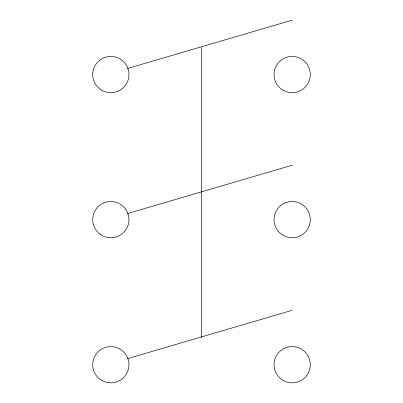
<?xml version="1.0" encoding="UTF-8"?>
<svg xmlns="http://www.w3.org/2000/svg" width="403" height="403" viewBox="0 0 403 403"><rect width="100%" height="100%" fill="white"/><g stroke="black" fill="none" stroke-linecap="round" stroke-linejoin="round"><path stroke-width="0.6" d="M127.449 68.51L292.175 20.15M127.449 213.59L292.175 165.23M127.449 358.67L292.175 310.31M201.5 47.353L201.5 337.513M283.108 380.422A18.135 18.135 0 0 0 310.31 364.715A18.135 18.135 0 0 0 283.108 349.008A18.135 18.135 0 0 0 283.108 380.422M101.758 380.422A18.135 18.135 0 0 0 128.96 364.715A18.135 18.135 0 0 0 101.758 349.008A18.135 18.135 0 0 0 101.758 380.422M282.009 234.652A18.135 18.135 0 0 0 310.265 220.93A18.135 18.135 0 0 0 284.251 203.324A18.135 18.135 0 0 0 282.009 234.652M100.659 234.652A18.135 18.135 0 0 0 128.915 220.93A18.135 18.135 0 0 0 102.901 203.324A18.135 18.135 0 0 0 100.659 234.652M283.108 90.262A18.135 18.135 0 0 0 310.31 74.555A18.135 18.135 0 0 0 283.108 58.848A18.135 18.135 0 0 0 283.108 90.262M101.758 90.262A18.135 18.135 0 0 0 128.96 74.555A18.135 18.135 0 0 0 101.758 58.848A18.135 18.135 0 0 0 101.758 90.262"/></g></svg>
